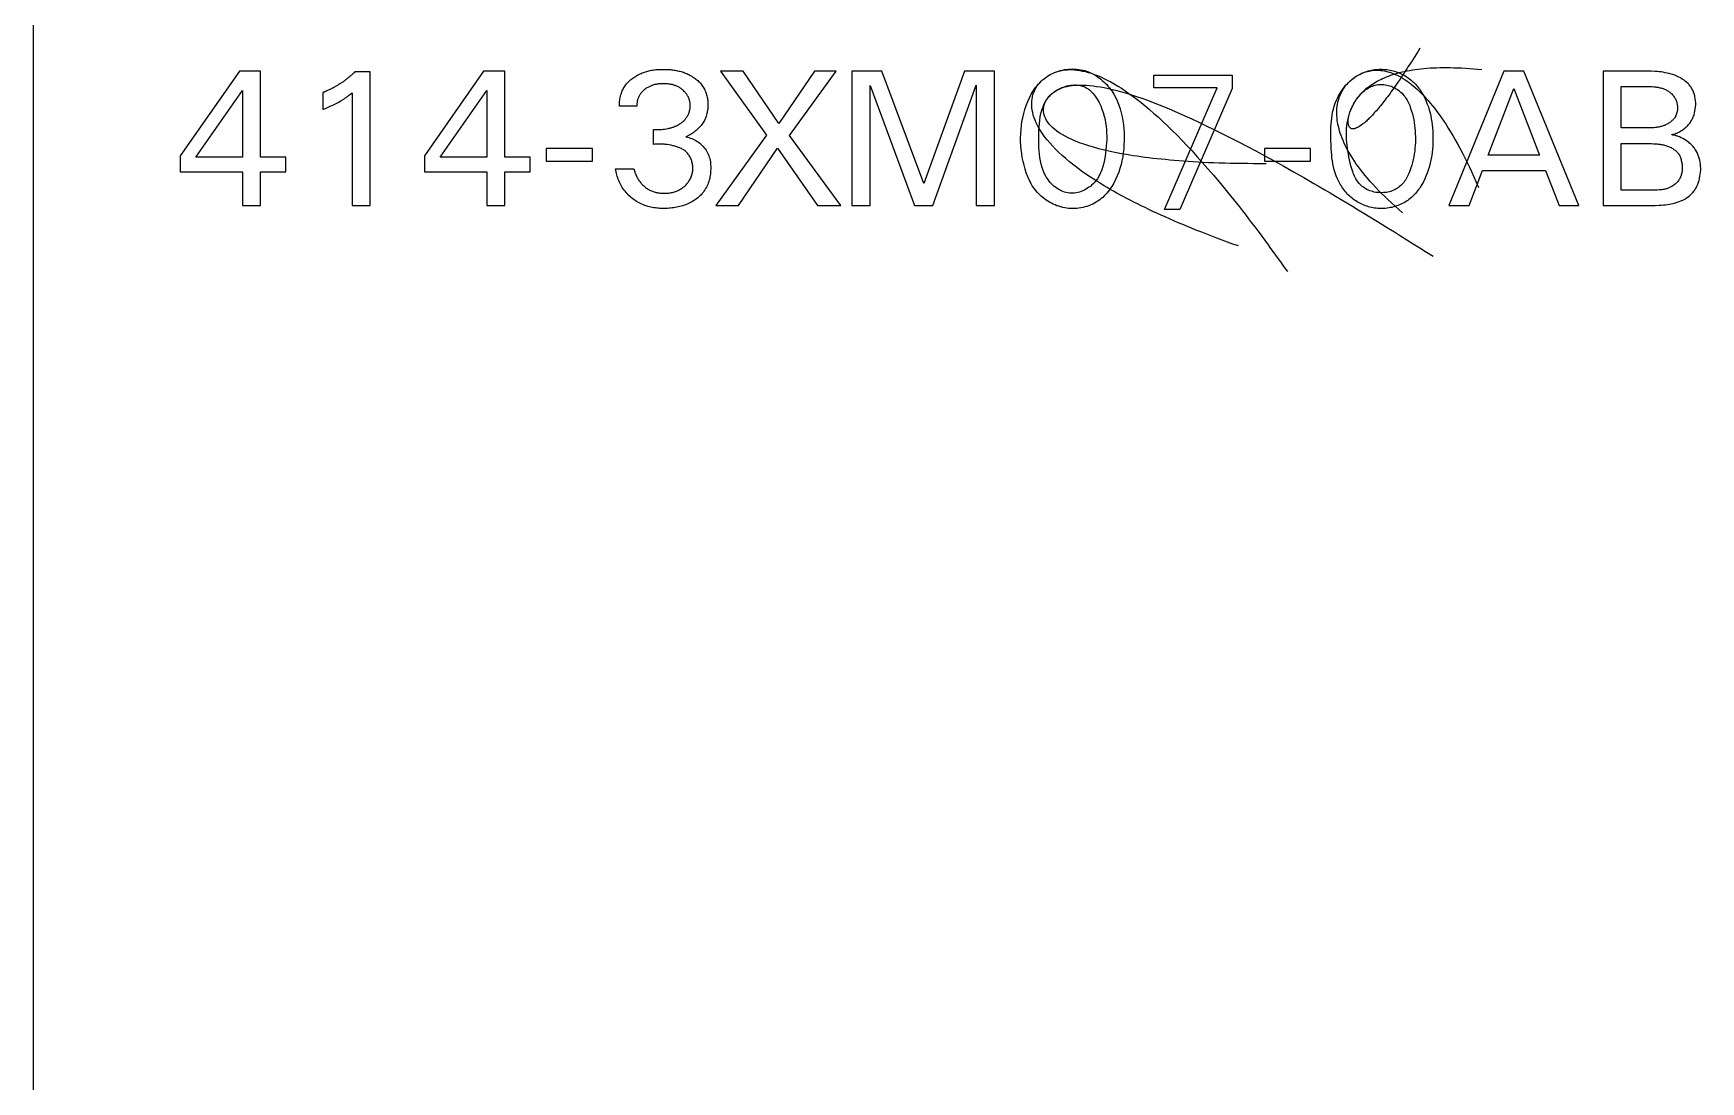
# Model space of a CAD drawing. Extents: x 430 to 1632, y -19 to 271.
# Drawn here: x 542.46 to 554.42, y 235.01 to 242.54 of the extents above; entities that cross this region are included whole.
import ezdxf

# ---------------------------------------------------------------- set-up
doc = ezdxf.new("R2010")
doc.units = 0
doc.header["$LTSCALE"] = 5
doc.header["$MEASUREMENT"] = 0
doc.layers.get('0').update_dxf_attribs({"linetype": 'CONTINUOUS'})

msp = doc.modelspace()

# ---------------------------------------------------------------- linework, layer by layer
at = {"linetype": 'Continuous'}
for p, q in [((542.455, 177.546), (542.455, 249.49)), ((543.934, 242.267), (543.509, 241.661)), ((544.086, 242.267), (543.934, 242.267)), ((544.086, 241.65), (544.086, 242.267)), ((544.872, 242.262), (544.763, 242.262)), ((544.872, 241.304), (544.872, 242.262)), ((545.687, 242.267), (545.262, 241.661)), ((545.839, 242.267), (545.687, 242.267)), ((545.839, 241.65), (545.839, 242.267)), ((547.387, 242.267), (547.719, 241.808)), ((547.551, 242.267), (547.387, 242.267)), ((547.807, 241.893), (547.551, 242.267)), ((548.062, 242.267), (547.807, 241.893)), ((547.883, 241.806), (548.219, 242.267)), ((548.219, 242.267), (548.062, 242.267)), ((548.331, 242.267), (548.331, 241.304)), ((548.545, 242.267), (548.331, 242.267)), ((548.847, 241.461), (548.545, 242.267)), ((549.14, 242.267), (548.847, 241.461)), ((549.354, 242.267), (549.14, 242.267)), ((549.354, 241.304), (549.354, 242.267)), ((553.01, 242.267), (552.615, 241.304)), ((553.155, 242.267), (553.01, 242.267)), ((553.55, 241.304), (553.155, 242.267)), ((553.723, 242.267), (553.723, 241.304)), ((553.809, 242.267), (553.723, 242.267)), ((553.867, 242.267), (553.809, 242.267)), ((553.953, 242.267), (553.867, 242.267)), ((543.622, 241.65), (543.957, 242.13)), ((543.957, 242.13), (543.957, 241.65)), ((545.375, 241.65), (545.71, 242.13)), ((545.71, 242.13), (545.71, 241.65)), ((548.463, 241.304), (548.463, 242.166)), ((548.463, 242.166), (548.781, 241.304)), ((548.913, 241.304), (549.222, 242.167)), ((549.222, 242.167), (549.222, 241.304)), ((550.498, 242.148), (550.498, 242.238)), ((550.498, 242.238), (551.061, 242.238)), ((550.954, 242.148), (550.498, 242.148)), ((550.575, 241.276), (550.954, 242.148)), ((551.061, 242.143), (550.684, 241.276)), ((551.061, 242.238), (551.061, 242.143)), ((552.899, 241.664), (553.083, 242.143)), ((553.083, 242.143), (553.268, 241.664)), ((553.854, 241.86), (553.854, 242.158)), ((553.854, 242.158), (553.928, 242.158)), ((553.928, 242.158), (553.977, 242.158)), ((544.532, 242.114), (544.532, 241.993)), ((544.743, 242.113), (544.743, 241.304)), ((546.787, 242.017), (546.662, 242.017)), ((546.908, 241.742), (546.908, 241.85)), ((547.719, 241.808), (547.355, 241.304)), ((548.252, 241.304), (547.883, 241.806)), ((553.928, 241.86), (553.854, 241.86)), ((554.001, 241.86), (553.928, 241.86)), ((543.509, 241.661), (543.509, 241.545)), ((543.957, 241.65), (543.622, 241.65)), ((544.268, 241.65), (544.086, 241.65)), ((544.268, 241.545), (544.268, 241.65)), ((545.262, 241.661), (545.262, 241.545)), ((545.71, 241.65), (545.375, 241.65)), ((546.021, 241.65), (545.839, 241.65)), ((546.021, 241.545), (546.021, 241.65)), ((546.137, 241.712), (546.137, 241.621)), ((546.469, 241.712), (546.137, 241.712)), ((546.469, 241.621), (546.469, 241.712)), ((547.516, 241.304), (547.796, 241.714)), ((547.796, 241.714), (548.084, 241.304)), ((551.292, 241.712), (551.292, 241.621)), ((551.624, 241.712), (551.292, 241.712)), ((551.624, 241.621), (551.624, 241.712)), ((553.268, 241.664), (552.899, 241.664)), ((553.854, 241.413), (553.854, 241.748)), ((553.854, 241.748), (553.936, 241.748)), ((543.509, 241.545), (543.957, 241.545)), ((543.957, 241.545), (543.957, 241.304)), ((544.086, 241.304), (544.086, 241.545)), ((544.086, 241.545), (544.268, 241.545)), ((545.262, 241.545), (545.71, 241.545)), ((545.71, 241.545), (545.71, 241.304)), ((545.839, 241.304), (545.839, 241.545)), ((545.839, 241.545), (546.021, 241.545)), ((546.137, 241.621), (546.469, 241.621)), ((546.635, 241.567), (546.766, 241.567)), ((551.292, 241.621), (551.624, 241.621)), ((552.761, 241.304), (552.857, 241.555)), ((552.857, 241.555), (553.31, 241.555)), ((553.31, 241.555), (553.407, 241.304)), ((553.881, 241.413), (553.854, 241.413)), ((554.085, 241.413), (554.044, 241.413)), ((543.957, 241.304), (544.086, 241.304)), ((544.743, 241.304), (544.872, 241.304)), ((545.71, 241.304), (545.839, 241.304)), ((547.355, 241.304), (547.516, 241.304)), ((548.084, 241.304), (548.252, 241.304)), ((548.331, 241.304), (548.463, 241.304)), ((548.781, 241.304), (548.913, 241.304)), ((549.222, 241.304), (549.354, 241.304)), ((552.615, 241.304), (552.761, 241.304)), ((553.407, 241.304), (553.55, 241.304)), ((553.723, 241.304), (553.838, 241.304)), ((550.684, 241.276), (550.575, 241.276))]:
    msp.add_line(p, q, dxfattribs=at)
at = {"color": 7, "linetype": 'Continuous'}
msp.add_line((542.455, 86.058), (542.455, 248.64), dxfattribs=at)
at = {"linetype": 'Continuous'}
for points in [[(552.407, 242.432), (552.395, 242.412), (552.383, 242.393), (552.371, 242.373), (552.359, 242.355), (552.348, 242.336), (552.336, 242.318), (552.325, 242.301), (552.314, 242.284), (552.303, 242.267), (552.292, 242.251), (552.282, 242.235), (552.271, 242.219), (552.261, 242.204), (552.251, 242.189), (552.241, 242.175), (552.231, 242.161), (552.222, 242.147), (552.212, 242.134), (552.203, 242.121), (552.194, 242.108), (552.185, 242.096), (552.176, 242.084), (552.167, 242.073), (552.159, 242.062), (552.15, 242.051), (552.142, 242.04), (552.134, 242.03), (552.126, 242.02), (552.118, 242.011), (552.11, 242.002), (552.103, 241.993), (552.096, 241.984), (552.088, 241.976), (552.081, 241.968), (552.074, 241.96), (552.068, 241.953), (552.061, 241.946), (552.055, 241.939), (552.048, 241.933), (552.042, 241.927), (552.036, 241.921), (552.03, 241.915), (552.024, 241.91), (552.019, 241.905), (552.013, 241.9), (552.008, 241.895), (552.002, 241.891), (551.997, 241.887), (551.987, 241.88), (551.978, 241.873), (551.969, 241.868), (551.961, 241.863), (551.953, 241.86), (551.946, 241.857), (551.939, 241.855), (551.933, 241.854), (551.927, 241.854), (551.922, 241.854), (551.917, 241.855), (551.913, 241.857), (551.909, 241.86), (551.905, 241.863), (551.902, 241.867), (551.9, 241.871), (551.898, 241.876), (551.896, 241.881), (551.895, 241.887), (551.894, 241.893), (551.893, 241.9), (551.893, 241.907), (551.893, 241.914), (551.894, 241.922), (551.895, 241.93), (551.897, 241.938), (551.899, 241.947), (551.901, 241.955), (551.903, 241.964), (551.906, 241.973), (551.91, 241.983)], [(544.763, 242.262), (544.758, 242.257), (544.754, 242.253), (544.749, 242.249), (544.744, 242.244), (544.74, 242.24), (544.735, 242.236), (544.73, 242.232), (544.725, 242.228), (544.721, 242.224), (544.716, 242.22), (544.711, 242.216), (544.706, 242.212), (544.701, 242.208), (544.696, 242.205), (544.691, 242.201), (544.686, 242.197), (544.681, 242.194), (544.676, 242.19), (544.67, 242.186), (544.665, 242.183), (544.66, 242.179), (544.655, 242.176), (544.649, 242.173), (544.644, 242.169), (544.639, 242.166), (544.633, 242.163), (544.628, 242.16), (544.622, 242.157), (544.617, 242.153), (544.612, 242.15), (544.606, 242.147), (544.6, 242.145), (544.595, 242.142), (544.589, 242.139), (544.584, 242.136), (544.578, 242.133), (544.572, 242.131), (544.567, 242.128), (544.561, 242.126), (544.555, 242.123), (544.549, 242.121), (544.544, 242.118), (544.538, 242.116), (544.532, 242.114)], [(546.662, 242.017), (546.662, 242.025), (546.662, 242.034), (546.663, 242.042), (546.663, 242.051), (546.665, 242.059), (546.666, 242.068), (546.667, 242.076), (546.669, 242.085), (546.671, 242.093), (546.674, 242.102), (546.677, 242.11), (546.68, 242.118), (546.683, 242.126), (546.687, 242.134), (546.69, 242.141), (546.695, 242.149), (546.699, 242.156), (546.704, 242.163), (546.709, 242.17), (546.714, 242.177), (546.72, 242.184), (546.726, 242.19), (546.732, 242.196), (546.738, 242.202), (546.744, 242.208), (546.751, 242.213), (546.758, 242.218), (546.765, 242.223), (546.772, 242.228), (546.779, 242.233), (546.787, 242.237), (546.794, 242.241), (546.802, 242.245), (546.81, 242.249), (546.818, 242.252), (546.826, 242.256), (546.834, 242.259), (546.842, 242.261), (546.85, 242.264), (546.858, 242.266), (546.867, 242.269), (546.875, 242.271), (546.883, 242.272), (546.892, 242.274), (546.9, 242.275), (546.909, 242.277), (546.917, 242.278), (546.926, 242.279), (546.943, 242.28), (546.96, 242.281), (546.977, 242.281), (546.994, 242.281), (547.012, 242.28), (547.029, 242.279), (547.037, 242.278), (547.046, 242.277), (547.054, 242.276), (547.063, 242.275), (547.071, 242.273), (547.08, 242.271), (547.088, 242.269), (547.096, 242.267), (547.105, 242.265), (547.113, 242.262), (547.121, 242.26), (547.129, 242.257), (547.137, 242.254), (547.145, 242.25), (547.153, 242.247), (547.161, 242.243), (547.168, 242.239), (547.176, 242.235), (547.183, 242.231), (547.19, 242.226), (547.198, 242.221), (547.205, 242.216), (547.211, 242.211), (547.218, 242.205), (547.224, 242.2), (547.231, 242.194), (547.237, 242.188), (547.243, 242.181), (547.248, 242.175), (547.254, 242.168), (547.259, 242.161), (547.263, 242.154), (547.268, 242.146), (547.272, 242.139), (547.276, 242.131), (547.279, 242.123), (547.282, 242.115), (547.285, 242.107), (547.288, 242.099), (547.29, 242.091), (547.292, 242.082), (547.294, 242.074), (547.295, 242.065), (547.296, 242.057), (547.297, 242.048), (547.297, 242.039), (547.297, 242.031), (547.297, 242.022), (547.297, 242.014), (547.297, 242.005), (547.296, 241.996), (547.295, 241.988), (547.293, 241.979), (547.292, 241.971), (547.29, 241.963), (547.288, 241.954), (547.285, 241.946), (547.282, 241.938), (547.279, 241.93), (547.275, 241.922), (547.272, 241.914), (547.267, 241.907), (547.263, 241.899), (547.258, 241.892), (547.253, 241.885), (547.248, 241.878), (547.243, 241.872), (547.237, 241.865), (547.231, 241.859), (547.225, 241.853), (547.219, 241.847), (547.212, 241.841), (547.205, 241.836), (547.199, 241.831), (547.192, 241.826), (547.184, 241.821), (547.177, 241.816), (547.17, 241.812), (547.162, 241.808), (547.155, 241.804), (547.147, 241.8), (547.139, 241.797)], [(551.105, 241.013), (551.066, 241.027), (551.027, 241.041), (550.989, 241.055), (550.951, 241.069), (550.915, 241.083), (550.878, 241.097), (550.843, 241.111), (550.808, 241.125), (550.773, 241.139), (550.74, 241.152), (550.706, 241.166), (550.674, 241.18), (550.642, 241.194), (550.611, 241.207), (550.58, 241.221), (550.55, 241.234), (550.52, 241.248), (550.491, 241.261), (550.463, 241.275), (550.435, 241.288), (550.408, 241.301), (550.381, 241.315), (550.355, 241.328), (550.329, 241.341), (550.304, 241.354), (550.279, 241.367), (550.255, 241.38), (550.232, 241.393), (550.209, 241.406), (550.186, 241.419), (550.164, 241.432), (550.143, 241.445), (550.122, 241.457), (550.102, 241.47), (550.082, 241.482), (550.062, 241.495), (550.043, 241.507), (550.025, 241.52), (550.007, 241.532), (549.989, 241.544), (549.956, 241.569), (549.924, 241.593), (549.894, 241.616), (549.866, 241.64), (549.84, 241.663), (549.815, 241.686), (549.792, 241.708), (549.771, 241.731), (549.751, 241.753), (549.733, 241.774), (549.716, 241.795), (549.701, 241.816), (549.687, 241.837), (549.675, 241.857), (549.664, 241.877), (549.654, 241.896), (549.646, 241.915), (549.639, 241.934), (549.633, 241.952), (549.629, 241.97), (549.625, 241.988), (549.623, 242.005), (549.622, 242.021), (549.622, 242.037), (549.622, 242.053), (549.624, 242.068), (549.627, 242.083), (549.631, 242.098), (549.635, 242.112), (549.641, 242.125), (549.647, 242.138), (549.654, 242.15), (549.662, 242.162), (549.67, 242.174), (549.68, 242.185), (549.689, 242.195), (549.7, 242.205), (549.71, 242.214), (549.722, 242.223), (549.734, 242.231), (549.746, 242.239), (549.759, 242.246), (549.772, 242.252), (549.785, 242.258), (549.799, 242.263), (549.813, 242.268), (549.827, 242.272), (549.841, 242.276), (549.856, 242.279), (549.871, 242.281), (549.885, 242.282), (549.9, 242.283), (549.915, 242.284), (549.93, 242.283), (549.944, 242.282), (549.959, 242.281), (549.973, 242.278), (549.988, 242.275), (550.002, 242.272), (550.016, 242.267), (550.029, 242.262), (550.043, 242.256), (550.056, 242.25), (550.069, 242.243), (550.081, 242.236), (550.093, 242.228), (550.105, 242.22), (550.117, 242.211), (550.128, 242.201), (550.139, 242.192), (550.15, 242.181), (550.16, 242.171), (550.169, 242.16), (550.179, 242.149), (550.188, 242.137), (550.196, 242.126), (550.204, 242.114), (550.212, 242.102), (550.226, 242.076), (550.238, 242.051), (550.248, 242.024), (550.257, 241.997), (550.265, 241.969), (550.271, 241.941), (550.276, 241.912), (550.28, 241.883), (550.283, 241.855), (550.285, 241.825), (550.285, 241.796), (550.285, 241.768), (550.284, 241.739), (550.282, 241.71), (550.279, 241.682), (550.275, 241.653), (550.269, 241.625), (550.263, 241.598), (550.255, 241.57), (550.246, 241.543), (550.236, 241.516), (550.224, 241.489), (550.211, 241.464), (550.196, 241.439), (550.188, 241.427), (550.18, 241.415), (550.171, 241.404), (550.162, 241.393), (550.152, 241.382), (550.142, 241.372), (550.132, 241.362), (550.121, 241.353), (550.11, 241.344), (550.098, 241.336), (550.085, 241.328), (550.073, 241.321), (550.06, 241.314), (550.046, 241.308), (550.032, 241.302), (550.018, 241.297), (550.004, 241.293), (549.99, 241.289), (549.975, 241.286), (549.961, 241.284), (549.946, 241.282), (549.931, 241.281), (549.917, 241.281), (549.902, 241.282), (549.887, 241.283), (549.873, 241.284), (549.859, 241.287), (549.844, 241.29), (549.83, 241.293), (549.816, 241.298), (549.803, 241.302), (549.789, 241.308), (549.776, 241.314), (549.763, 241.32), (549.75, 241.327), (549.738, 241.334), (549.726, 241.342), (549.714, 241.351), (549.702, 241.36), (549.691, 241.369), (549.681, 241.379), (549.67, 241.389), (549.661, 241.4), (549.651, 241.411), (549.642, 241.422), (549.634, 241.433), (549.626, 241.445), (549.619, 241.458), (549.612, 241.47), (549.605, 241.483), (549.593, 241.51), (549.583, 241.537), (549.574, 241.564), (549.567, 241.592), (549.56, 241.62), (549.554, 241.648), (549.55, 241.677)], [(549.759, 242.246), (549.772, 242.252), (549.786, 242.258), (549.8, 242.263), (549.814, 242.268), (549.829, 242.271), (549.845, 242.274), (549.861, 242.277), (549.878, 242.278), (549.895, 242.279), (549.912, 242.279), (549.93, 242.278), (549.949, 242.276), (549.968, 242.273), (549.987, 242.269), (550.008, 242.265), (550.028, 242.259), (550.05, 242.253), (550.071, 242.245), (550.094, 242.236), (550.117, 242.227), (550.14, 242.216), (550.164, 242.204), (550.189, 242.191), (550.214, 242.177), (550.24, 242.161), (550.266, 242.145), (550.293, 242.127), (550.32, 242.108), (550.349, 242.087), (550.377, 242.066), (550.407, 242.043), (550.437, 242.018), (550.468, 241.992), (550.499, 241.965), (550.531, 241.937), (550.563, 241.907), (550.597, 241.875), (550.631, 241.842), (550.665, 241.808), (550.701, 241.771), (550.736, 241.734), (550.773, 241.695), (550.81, 241.654), (550.848, 241.611), (550.887, 241.567), (550.927, 241.521), (550.967, 241.474), (551.008, 241.424), (551.028, 241.399), (551.049, 241.373), (551.07, 241.347), (551.091, 241.32), (551.113, 241.293), (551.134, 241.266), (551.156, 241.238), (551.178, 241.209), (551.2, 241.18), (551.223, 241.151), (551.245, 241.121), (551.268, 241.09), (551.291, 241.06), (551.314, 241.028), (551.337, 240.996), (551.361, 240.964), (551.384, 240.931), (551.408, 240.898), (551.432, 240.864), (551.457, 240.83)], [(551.882, 241.394), (551.875, 241.402), (551.868, 241.411), (551.861, 241.42), (551.855, 241.429), (551.849, 241.438), (551.843, 241.447), (551.837, 241.457), (551.827, 241.476), (551.817, 241.496), (551.808, 241.517), (551.801, 241.538), (551.794, 241.559), (551.789, 241.581), (551.784, 241.602), (551.78, 241.624), (551.777, 241.646), (551.775, 241.668), (551.773, 241.689), (551.772, 241.711), (551.771, 241.733), (551.77, 241.777), (551.769, 241.821), (551.769, 241.843), (551.77, 241.865), (551.771, 241.887), (551.773, 241.909), (551.775, 241.931), (551.778, 241.953), (551.782, 241.974), (551.787, 241.996), (551.794, 242.017), (551.801, 242.038), (551.809, 242.059), (551.819, 242.079), (551.824, 242.09), (551.829, 242.099), (551.835, 242.109), (551.841, 242.119), (551.847, 242.128), (551.854, 242.138), (551.861, 242.147), (551.867, 242.156), (551.875, 242.164), (551.882, 242.173), (551.89, 242.181), (551.898, 242.189), (551.906, 242.197), (551.914, 242.204), (551.923, 242.211), (551.932, 242.218), (551.941, 242.225), (551.95, 242.231), (551.96, 242.237), (551.969, 242.242), (551.979, 242.247), (551.989, 242.252), (552, 242.256), (552.01, 242.26), (552.021, 242.263), (552.032, 242.266), (552.043, 242.269), (552.054, 242.271), (552.066, 242.273), (552.078, 242.274), (552.09, 242.275), (552.102, 242.275), (552.114, 242.274), (552.126, 242.273), (552.139, 242.272), (552.151, 242.27), (552.164, 242.267), (552.177, 242.264), (552.191, 242.26), (552.204, 242.256), (552.217, 242.251), (552.231, 242.245), (552.245, 242.239), (552.259, 242.232), (552.273, 242.224), (552.287, 242.216), (552.301, 242.207), (552.316, 242.197), (552.331, 242.187), (552.345, 242.175), (552.36, 242.163), (552.375, 242.151), (552.39, 242.137), (552.405, 242.123), (552.421, 242.108), (552.436, 242.092), (552.452, 242.075), (552.467, 242.058), (552.483, 242.039), (552.499, 242.02), (552.515, 242), (552.531, 241.978), (552.547, 241.956), (552.563, 241.934), (552.579, 241.91), (552.596, 241.885), (552.612, 241.859), (552.628, 241.833), (552.645, 241.805), (552.662, 241.776), (552.678, 241.746), (552.695, 241.716), (552.712, 241.684), (552.729, 241.651), (552.745, 241.617), (552.762, 241.583), (552.779, 241.547), (552.796, 241.509), (552.813, 241.471), (552.83, 241.432)], [(552.284, 241.252), (552.256, 241.275), (552.23, 241.299), (552.204, 241.322), (552.18, 241.345), (552.156, 241.367), (552.133, 241.39), (552.111, 241.412), (552.09, 241.434), (552.07, 241.456), (552.051, 241.477), (552.032, 241.499), (552.015, 241.52), (551.998, 241.54), (551.982, 241.561), (551.967, 241.581), (551.952, 241.601), (551.939, 241.621), (551.926, 241.641), (551.914, 241.66), (551.903, 241.679), (551.892, 241.698), (551.882, 241.716), (551.873, 241.734), (551.865, 241.752), (551.857, 241.77), (551.85, 241.788), (551.843, 241.805), (551.837, 241.822), (551.832, 241.838), (551.828, 241.855), (551.824, 241.871), (551.82, 241.887), (551.817, 241.902), (551.815, 241.917), (551.814, 241.932), (551.813, 241.947), (551.812, 241.962), (551.812, 241.976), (551.812, 241.989), (551.813, 242.003), (551.815, 242.016), (551.817, 242.029), (551.819, 242.042), (551.822, 242.054), (551.826, 242.066), (551.829, 242.078), (551.833, 242.089), (551.838, 242.1), (551.843, 242.111), (551.848, 242.122), (551.854, 242.132), (551.86, 242.142), (551.867, 242.151), (551.873, 242.16), (551.88, 242.169), (551.888, 242.178), (551.895, 242.186), (551.903, 242.194), (551.912, 242.202), (551.92, 242.209), (551.929, 242.216), (551.938, 242.222), (551.947, 242.229), (551.956, 242.235), (551.966, 242.24), (551.976, 242.245), (551.986, 242.25), (551.996, 242.255), (552.006, 242.259), (552.017, 242.263), (552.027, 242.266), (552.038, 242.27), (552.049, 242.272), (552.06, 242.275), (552.071, 242.277), (552.082, 242.279), (552.093, 242.28), (552.104, 242.281), (552.115, 242.282), (552.127, 242.282), (552.138, 242.282), (552.149, 242.281), (552.16, 242.28), (552.172, 242.279), (552.183, 242.278), (552.194, 242.276), (552.205, 242.273), (552.216, 242.27), (552.227, 242.267), (552.237, 242.264), (552.248, 242.26), (552.259, 242.256), (552.269, 242.251), (552.279, 242.247), (552.289, 242.241), (552.299, 242.236), (552.309, 242.23), (552.318, 242.224), (552.327, 242.218), (552.336, 242.211), (552.345, 242.204), (552.354, 242.197), (552.362, 242.189), (552.37, 242.182), (552.377, 242.174), (552.385, 242.166), (552.392, 242.157), (552.398, 242.149), (552.405, 242.14), (552.411, 242.131), (552.417, 242.122), (552.423, 242.112), (552.434, 242.093), (552.444, 242.073), (552.453, 242.053), (552.461, 242.032), (552.469, 242.011), (552.475, 241.99), (552.481, 241.969), (552.486, 241.947), (552.49, 241.926), (552.494, 241.904), (552.497, 241.882), (552.499, 241.86), (552.501, 241.838), (552.502, 241.817), (552.502, 241.795), (552.502, 241.773), (552.502, 241.751), (552.5, 241.729), (552.499, 241.707), (552.496, 241.685), (552.493, 241.663), (552.49, 241.642), (552.485, 241.62), (552.48, 241.599), (552.474, 241.577), (552.468, 241.556), (552.46, 241.535), (552.452, 241.514), (552.443, 241.494), (552.433, 241.474), (552.423, 241.455), (552.411, 241.436), (552.405, 241.426), (552.399, 241.418), (552.392, 241.409), (552.385, 241.4), (552.378, 241.392), (552.371, 241.384), (552.363, 241.376), (552.355, 241.368), (552.347, 241.361), (552.338, 241.354), (552.33, 241.347), (552.321, 241.34), (552.311, 241.334), (552.302, 241.328), (552.292, 241.323), (552.282, 241.317), (552.272, 241.313), (552.261, 241.308), (552.251, 241.304), (552.24, 241.3), (552.229, 241.296), (552.218, 241.293), (552.207, 241.29), (552.196, 241.288), (552.185, 241.286), (552.173, 241.284), (552.162, 241.283), (552.151, 241.282), (552.139, 241.282), (552.128, 241.282), (552.117, 241.282), (552.106, 241.283), (552.094, 241.284), (552.083, 241.285), (552.072, 241.287), (552.061, 241.29), (552.05, 241.292), (552.039, 241.295), (552.029, 241.298), (552.018, 241.302), (552.008, 241.306), (551.997, 241.31), (551.987, 241.315), (551.977, 241.32), (551.967, 241.325), (551.958, 241.331), (551.948, 241.336), (551.939, 241.343), (551.93, 241.349), (551.922, 241.356), (551.913, 241.363), (551.905, 241.37), (551.897, 241.378), (551.889, 241.386), (551.882, 241.394)], [(551.973, 241.462), (551.966, 241.47), (551.96, 241.478), (551.954, 241.487), (551.949, 241.496), (551.944, 241.505), (551.939, 241.515), (551.935, 241.525), (551.93, 241.535), (551.927, 241.545), (551.919, 241.566), (551.913, 241.588), (551.908, 241.609), (551.903, 241.631), (551.899, 241.653), (551.895, 241.674), (551.892, 241.695), (551.889, 241.715), (551.886, 241.735), (551.884, 241.755), (551.882, 241.775), (551.881, 241.795), (551.881, 241.815), (551.881, 241.835), (551.882, 241.855), (551.884, 241.875), (551.887, 241.895), (551.89, 241.915), (551.895, 241.935), (551.9, 241.955), (551.906, 241.974), (551.914, 241.994), (551.918, 242.003), (551.922, 242.013), (551.927, 242.022), (551.932, 242.032), (551.937, 242.041), (551.943, 242.05), (551.949, 242.06), (551.955, 242.069), (551.962, 242.078), (551.969, 242.086), (551.976, 242.095), (551.983, 242.104), (551.991, 242.112), (552, 242.121), (552.008, 242.129), (552.017, 242.137), (552.026, 242.145), (552.036, 242.153), (552.046, 242.16), (552.057, 242.168), (552.068, 242.175), (552.079, 242.182), (552.09, 242.189), (552.102, 242.196), (552.115, 242.203), (552.128, 242.209), (552.141, 242.215), (552.155, 242.221), (552.169, 242.227), (552.184, 242.233), (552.199, 242.238), (552.214, 242.244), (552.23, 242.249), (552.246, 242.253), (552.263, 242.258), (552.281, 242.262), (552.298, 242.266), (552.317, 242.27), (552.335, 242.273), (552.355, 242.277), (552.375, 242.28), (552.395, 242.282), (552.416, 242.285), (552.437, 242.287), (552.459, 242.289), (552.481, 242.291), (552.504, 242.292), (552.527, 242.293), (552.551, 242.294), (552.576, 242.294), (552.601, 242.294), (552.627, 242.294), (552.653, 242.293), (552.68, 242.292), (552.707, 242.291), (552.735, 242.29), (552.764, 242.288), (552.793, 242.285), (552.822, 242.283), (552.853, 242.28)], [(554.241, 241.819), (554.245, 241.82), (554.249, 241.822), (554.253, 241.823), (554.257, 241.824), (554.263, 241.828), (554.269, 241.831), (554.275, 241.834), (554.286, 241.842), (554.297, 241.85), (554.309, 241.859), (554.32, 241.868), (554.326, 241.873), (554.331, 241.878), (554.336, 241.884), (554.341, 241.889), (554.345, 241.895), (554.35, 241.901), (554.354, 241.907), (554.358, 241.913), (554.361, 241.92), (554.365, 241.926), (554.368, 241.933), (554.37, 241.939), (554.373, 241.946), (554.376, 241.953), (554.38, 241.967), (554.383, 241.982), (554.385, 241.996), (554.387, 242.011), (554.388, 242.026), (554.388, 242.041), (554.387, 242.056), (554.385, 242.071), (554.382, 242.085), (554.381, 242.092), (554.379, 242.099), (554.377, 242.106), (554.374, 242.113), (554.372, 242.12), (554.369, 242.127), (554.366, 242.133), (554.363, 242.139), (554.359, 242.146), (554.355, 242.152), (554.351, 242.158), (554.347, 242.163), (554.342, 242.169), (554.338, 242.174), (554.333, 242.179), (554.327, 242.184), (554.322, 242.189), (554.316, 242.194), (554.305, 242.203), (554.292, 242.211), (554.28, 242.219), (554.266, 242.226), (554.253, 242.232), (554.239, 242.238), (554.225, 242.243), (554.212, 242.247), (554.198, 242.251), (554.183, 242.254), (554.169, 242.257), (554.155, 242.26), (554.141, 242.262), (554.126, 242.263), (554.112, 242.265), (554.098, 242.265), (554.069, 242.267), (554.04, 242.267), (554.011, 242.267), (553.982, 242.267), (553.953, 242.267)], [(546.908, 241.85), (546.919, 241.849), (546.931, 241.849), (546.943, 241.849), (546.954, 241.849), (546.966, 241.85), (546.977, 241.851), (546.989, 241.852), (547, 241.854), (547.011, 241.856), (547.017, 241.858), (547.023, 241.859), (547.028, 241.86), (547.034, 241.862), (547.039, 241.864), (547.045, 241.865), (547.05, 241.867), (547.056, 241.869), (547.061, 241.872), (547.067, 241.874), (547.072, 241.876), (547.077, 241.879), (547.083, 241.882), (547.088, 241.885), (547.093, 241.888), (547.098, 241.891), (547.102, 241.894), (547.107, 241.897), (547.112, 241.901), (547.116, 241.905), (547.121, 241.908), (547.125, 241.912), (547.129, 241.917), (547.133, 241.921), (547.137, 241.925), (547.14, 241.93), (547.144, 241.935), (547.147, 241.939), (547.15, 241.944), (547.153, 241.95), (547.155, 241.955), (547.158, 241.96), (547.16, 241.965), (547.162, 241.971), (547.164, 241.976), (547.165, 241.982), (547.167, 241.988), (547.168, 241.994), (547.169, 241.999), (547.169, 242.005), (547.17, 242.011), (547.17, 242.017), (547.17, 242.023), (547.17, 242.029), (547.169, 242.035), (547.169, 242.041), (547.168, 242.046), (547.167, 242.052), (547.165, 242.058), (547.164, 242.064), (547.162, 242.069), (547.16, 242.075), (547.157, 242.08), (547.155, 242.085), (547.152, 242.091), (547.149, 242.096), (547.146, 242.101), (547.143, 242.105), (547.139, 242.11), (547.135, 242.115), (547.132, 242.119), (547.127, 242.123), (547.123, 242.128), (547.119, 242.132), (547.114, 242.135), (547.11, 242.139), (547.105, 242.143), (547.1, 242.146), (547.095, 242.149), (547.09, 242.152), (547.085, 242.155), (547.08, 242.157), (547.075, 242.16), (547.069, 242.162), (547.064, 242.164), (547.058, 242.166), (547.053, 242.168), (547.047, 242.169), (547.042, 242.171), (547.036, 242.172), (547.03, 242.173), (547.025, 242.174), (547.019, 242.175), (547.013, 242.176), (547.007, 242.176), (547.001, 242.177), (546.995, 242.177), (546.99, 242.178), (546.984, 242.178), (546.978, 242.178), (546.972, 242.178), (546.966, 242.178), (546.96, 242.177), (546.954, 242.177), (546.949, 242.177), (546.943, 242.176), (546.937, 242.175), (546.931, 242.174), (546.926, 242.173), (546.92, 242.172), (546.914, 242.171), (546.909, 242.169), (546.903, 242.167), (546.898, 242.166), (546.892, 242.164), (546.887, 242.161), (546.881, 242.159), (546.876, 242.156), (546.871, 242.154), (546.865, 242.151), (546.86, 242.148), (546.855, 242.145), (546.85, 242.141), (546.846, 242.138), (546.841, 242.134), (546.836, 242.13), (546.832, 242.126), (546.828, 242.122), (546.824, 242.118), (546.82, 242.114), (546.816, 242.109), (546.813, 242.105), (546.81, 242.1), (546.807, 242.095), (546.804, 242.09), (546.801, 242.085), (546.799, 242.08), (546.797, 242.075), (546.795, 242.07), (546.793, 242.064), (546.792, 242.059), (546.79, 242.053), (546.789, 242.047), (546.789, 242.041), (546.788, 242.035), (546.787, 242.029), (546.787, 242.023), (546.787, 242.017)], [(549.55, 241.677), (549.546, 241.705), (549.544, 241.733), (549.542, 241.762), (549.542, 241.79), (549.543, 241.819), (549.545, 241.848), (549.548, 241.877), (549.552, 241.906), (549.558, 241.934), (549.565, 241.963), (549.573, 241.992), (549.582, 242.021), (549.593, 242.049), (549.605, 242.076), (549.619, 242.102), (549.626, 242.115), (549.634, 242.128), (549.642, 242.14), (549.651, 242.152), (549.66, 242.163), (549.669, 242.174), (549.679, 242.185), (549.689, 242.195), (549.699, 242.205), (549.71, 242.214), (549.722, 242.223)], [(551.304, 241.603), (551.259, 241.603), (551.215, 241.603), (551.172, 241.604), (551.13, 241.604), (551.088, 241.605), (551.047, 241.606), (551.007, 241.607), (550.967, 241.608), (550.929, 241.61), (550.891, 241.611), (550.853, 241.613), (550.817, 241.615), (550.781, 241.617), (550.746, 241.619), (550.712, 241.622), (550.678, 241.624), (550.645, 241.627), (550.613, 241.63), (550.581, 241.633), (550.55, 241.636), (550.52, 241.639), (550.491, 241.642), (550.462, 241.646), (550.434, 241.649), (550.406, 241.653), (550.379, 241.657), (550.353, 241.661), (550.327, 241.665), (550.302, 241.669), (550.278, 241.673), (550.231, 241.682), (550.186, 241.692), (550.144, 241.701), (550.104, 241.711), (550.066, 241.722), (550.031, 241.732), (549.997, 241.743), (549.966, 241.754), (549.937, 241.766), (549.91, 241.777), (549.884, 241.789), (549.861, 241.801), (549.84, 241.813), (549.82, 241.826), (549.802, 241.838), (549.786, 241.851), (549.771, 241.863), (549.758, 241.876), (549.747, 241.888), (549.737, 241.901), (549.729, 241.914), (549.722, 241.926), (549.716, 241.939), (549.712, 241.951), (549.709, 241.963), (549.707, 241.975), (549.706, 241.987), (549.707, 241.999), (549.708, 242.011), (549.711, 242.022), (549.714, 242.033), (549.719, 242.044), (549.724, 242.054), (549.73, 242.065), (549.737, 242.074), (549.745, 242.084), (549.753, 242.093), (549.762, 242.102), (549.771, 242.11), (549.781, 242.118), (549.792, 242.125), (549.803, 242.132), (549.814, 242.139), (549.826, 242.144), (549.838, 242.15), (549.85, 242.154), (549.862, 242.158), (549.875, 242.162), (549.887, 242.165), (549.9, 242.167), (549.912, 242.168), (549.925, 242.169), (549.937, 242.169), (549.949, 242.168), (549.961, 242.167), (549.973, 242.164), (549.985, 242.161), (549.996, 242.157), (550.006, 242.152), (550.017, 242.146), (550.027, 242.14), (550.036, 242.133), (550.045, 242.125), (550.054, 242.116), (550.063, 242.107), (550.078, 242.088), (550.092, 242.066), (550.105, 242.044), (550.117, 242.02), (550.126, 241.995), (550.135, 241.971), (550.142, 241.946), (550.148, 241.921), (550.152, 241.897), (550.156, 241.873), (550.158, 241.849), (550.159, 241.825), (550.16, 241.801), (550.16, 241.778), (550.158, 241.754), (550.157, 241.73), (550.152, 241.681), (550.148, 241.656), (550.144, 241.632), (550.139, 241.607), (550.133, 241.584), (550.125, 241.56), (550.116, 241.538), (550.106, 241.516), (550.093, 241.495), (550.078, 241.476), (550.07, 241.467), (550.062, 241.458), (550.052, 241.449), (550.043, 241.441), (550.033, 241.434), (550.022, 241.427), (550.011, 241.42), (550, 241.414), (549.989, 241.409), (549.977, 241.404), (549.965, 241.4), (549.953, 241.397), (549.941, 241.394), (549.929, 241.393), (549.917, 241.392), (549.905, 241.392), (549.892, 241.392), (549.88, 241.394), (549.868, 241.397), (549.857, 241.4), (549.845, 241.404), (549.834, 241.409), (549.822, 241.415), (549.812, 241.421), (549.801, 241.428), (549.791, 241.435), (549.781, 241.443), (549.772, 241.451), (549.763, 241.46), (549.754, 241.469), (549.746, 241.479), (549.739, 241.489), (549.725, 241.51), (549.714, 241.531), (549.705, 241.554), (549.697, 241.577), (549.69, 241.601), (549.685, 241.625), (549.681, 241.649), (549.678, 241.673), (549.675, 241.697), (549.674, 241.721), (549.672, 241.744), (549.672, 241.792), (549.673, 241.841), (549.677, 241.89), (549.68, 241.915), (549.683, 241.94), (549.688, 241.964), (549.695, 241.988), (549.703, 242.012), (549.712, 242.034), (549.724, 242.055), (549.73, 242.065), (549.737, 242.075), (549.745, 242.085), (549.754, 242.094), (549.763, 242.102), (549.772, 242.111), (549.783, 242.119), (549.794, 242.126), (549.805, 242.133), (549.818, 242.139), (549.831, 242.145), (549.845, 242.15), (549.86, 242.155), (549.876, 242.159), (549.893, 242.162), (549.911, 242.165), (549.929, 242.167), (549.949, 242.168), (549.969, 242.168), (549.991, 242.168), (550.013, 242.167), (550.037, 242.165), (550.062, 242.163), (550.088, 242.159), (550.115, 242.155)], [(550.115, 242.155), (550.143, 242.15), (550.172, 242.144), (550.202, 242.136), (550.234, 242.128), (550.267, 242.119), (550.302, 242.109), (550.337, 242.098), (550.374, 242.086), (550.412, 242.073), (550.452, 242.059), (550.493, 242.043), (550.536, 242.026), (550.58, 242.009), (550.625, 241.99), (550.672, 241.969), (550.72, 241.948), (550.77, 241.925), (550.822, 241.901), (550.875, 241.876), (550.93, 241.849), (550.987, 241.821), (551.045, 241.792), (551.105, 241.761), (551.166, 241.729), (551.23, 241.695), (551.295, 241.66), (551.362, 241.623), (551.431, 241.585), (551.501, 241.545), (551.574, 241.504), (551.611, 241.483), (551.648, 241.461), (551.686, 241.439), (551.725, 241.416), (551.764, 241.394), (551.803, 241.37), (551.843, 241.347), (551.883, 241.322), (551.924, 241.298), (551.966, 241.273), (552.007, 241.248), (552.05, 241.222), (552.093, 241.195), (552.136, 241.169), (552.18, 241.142), (552.225, 241.114), (552.27, 241.086), (552.315, 241.058), (552.361, 241.029), (552.408, 240.999), (552.455, 240.969), (552.503, 240.939)], [(551.913, 241.992), (551.917, 242.001), (551.921, 242.011), (551.926, 242.02), (551.931, 242.03), (551.936, 242.039), (551.942, 242.048), (551.948, 242.057), (551.954, 242.066), (551.96, 242.075), (551.967, 242.084), (551.974, 242.092), (551.981, 242.1), (551.989, 242.108), (551.996, 242.116), (552.004, 242.123), (552.013, 242.13), (552.021, 242.136), (552.03, 242.142), (552.039, 242.148), (552.048, 242.153), (552.057, 242.157), (552.067, 242.161), (552.077, 242.165), (552.087, 242.167), (552.097, 242.17), (552.107, 242.171), (552.117, 242.172), (552.128, 242.172), (552.138, 242.172), (552.149, 242.171), (552.159, 242.17), (552.17, 242.168), (552.18, 242.166), (552.191, 242.163), (552.201, 242.16), (552.211, 242.156), (552.22, 242.151), (552.23, 242.147), (552.239, 242.141), (552.248, 242.136), (552.256, 242.13), (552.265, 242.123), (552.272, 242.116), (552.28, 242.109), (552.287, 242.102), (552.294, 242.094), (552.3, 242.086), (552.306, 242.077), (552.311, 242.068), (552.317, 242.059), (552.322, 242.05), (552.326, 242.041), (552.331, 242.031), (552.335, 242.021), (552.342, 242.001), (552.349, 241.981), (552.355, 241.961), (552.36, 241.94), (552.364, 241.919), (552.368, 241.899), (552.37, 241.878), (552.373, 241.858), (552.374, 241.837), (552.375, 241.817), (552.376, 241.796), (552.376, 241.776), (552.376, 241.755), (552.375, 241.735), (552.373, 241.715), (552.371, 241.694), (552.368, 241.674), (552.365, 241.654), (552.361, 241.634), (552.356, 241.613), (552.35, 241.593), (552.344, 241.573), (552.337, 241.553), (552.329, 241.533), (552.324, 241.523), (552.32, 241.514), (552.315, 241.504), (552.309, 241.495), (552.304, 241.486), (552.298, 241.478), (552.292, 241.469), (552.285, 241.461), (552.278, 241.454), (552.271, 241.446), (552.263, 241.44), (552.255, 241.433), (552.247, 241.427), (552.238, 241.422), (552.229, 241.417), (552.219, 241.413), (552.21, 241.409), (552.2, 241.405), (552.189, 241.402), (552.179, 241.4), (552.168, 241.398), (552.157, 241.396), (552.147, 241.396), (552.136, 241.395), (552.125, 241.395), (552.114, 241.396), (552.103, 241.397), (552.092, 241.398), (552.081, 241.4), (552.07, 241.403), (552.06, 241.406), (552.05, 241.409), (552.04, 241.413), (552.03, 241.417), (552.021, 241.422), (552.012, 241.428), (552.003, 241.434), (551.995, 241.44), (551.987, 241.447), (551.98, 241.454), (551.973, 241.462)], [(553.977, 242.158), (554.001, 242.158), (554.026, 242.158), (554.05, 242.158), (554.063, 242.157), (554.075, 242.157), (554.087, 242.156), (554.1, 242.155), (554.106, 242.154), (554.112, 242.153), (554.118, 242.152), (554.124, 242.151), (554.13, 242.149), (554.136, 242.148), (554.142, 242.146), (554.148, 242.145), (554.154, 242.143), (554.16, 242.141), (554.165, 242.138), (554.171, 242.136), (554.177, 242.133), (554.182, 242.13), (554.187, 242.127), (554.193, 242.124), (554.198, 242.12), (554.203, 242.116), (554.207, 242.112), (554.212, 242.108), (554.216, 242.104), (554.221, 242.099), (554.225, 242.095), (554.229, 242.09), (554.232, 242.085), (554.236, 242.079), (554.239, 242.074), (554.242, 242.069), (554.245, 242.063), (554.247, 242.057), (554.25, 242.051), (554.252, 242.045), (554.253, 242.039), (554.255, 242.033), (554.256, 242.027), (554.257, 242.02), (554.257, 242.014), (554.257, 242.008), (554.257, 242.001), (554.257, 241.995), (554.257, 241.989), (554.256, 241.983), (554.255, 241.976), (554.253, 241.97), (554.251, 241.964), (554.249, 241.958), (554.247, 241.953), (554.244, 241.947), (554.242, 241.942), (554.238, 241.936), (554.235, 241.931), (554.231, 241.926), (554.227, 241.922), (554.223, 241.917), (554.218, 241.913), (554.214, 241.908), (554.209, 241.904), (554.204, 241.901), (554.199, 241.897), (554.194, 241.894), (554.188, 241.89), (554.183, 241.887), (554.177, 241.884), (554.171, 241.882), (554.166, 241.879), (554.16, 241.877), (554.154, 241.875), (554.148, 241.873), (554.142, 241.871), (554.136, 241.87), (554.13, 241.868), (554.124, 241.867), (554.118, 241.866), (554.112, 241.865), (554.106, 241.864), (554.1, 241.863), (554.088, 241.862), (554.075, 241.861), (554.063, 241.861), (554.051, 241.861), (554.026, 241.86), (554.001, 241.86)], [(544.532, 241.993), (544.542, 241.997), (544.552, 242.001), (544.561, 242.005), (544.571, 242.009), (544.581, 242.014), (544.591, 242.018), (544.6, 242.022), (544.61, 242.027), (544.619, 242.032), (544.629, 242.036), (544.638, 242.041), (544.647, 242.046), (544.657, 242.052), (544.666, 242.057), (544.67, 242.06), (544.675, 242.063), (544.679, 242.065), (544.684, 242.068), (544.688, 242.071), (544.692, 242.074), (544.697, 242.077), (544.701, 242.08), (544.705, 242.083), (544.71, 242.087), (544.718, 242.093), (544.726, 242.1), (544.735, 242.106), (544.743, 242.113)], [(547.139, 241.797), (547.15, 241.794), (547.16, 241.792), (547.171, 241.788), (547.181, 241.784), (547.191, 241.779), (547.201, 241.774), (547.211, 241.769), (547.221, 241.763), (547.23, 241.757), (547.239, 241.75), (547.247, 241.743), (547.256, 241.735), (547.263, 241.727), (547.271, 241.718), (547.278, 241.71), (547.284, 241.701), (547.29, 241.691), (547.295, 241.682), (547.3, 241.672), (547.304, 241.661), (547.307, 241.651), (547.31, 241.64), (547.313, 241.629), (547.315, 241.618), (547.316, 241.607), (547.317, 241.596), (547.318, 241.585), (547.318, 241.574), (547.318, 241.563), (547.317, 241.552), (547.317, 241.54), (547.316, 241.529), (547.314, 241.519), (547.312, 241.508), (547.31, 241.497), (547.307, 241.486), (547.304, 241.476), (547.3, 241.465), (547.296, 241.455), (547.292, 241.445), (547.287, 241.435), (547.281, 241.425), (547.276, 241.416), (547.269, 241.406), (547.263, 241.398), (547.256, 241.389), (547.248, 241.381), (547.24, 241.373), (547.232, 241.365), (547.224, 241.358), (547.215, 241.351), (547.206, 241.345), (547.197, 241.339), (547.187, 241.333), (547.178, 241.327), (547.168, 241.322), (547.158, 241.318), (547.148, 241.313), (547.138, 241.309), (547.127, 241.305), (547.117, 241.302), (547.106, 241.299), (547.095, 241.296), (547.085, 241.293), (547.074, 241.291), (547.063, 241.289), (547.052, 241.287), (547.041, 241.286), (547.03, 241.285), (547.019, 241.284), (547.008, 241.283), (546.997, 241.282), (546.986, 241.282), (546.975, 241.282), (546.964, 241.282), (546.953, 241.283), (546.942, 241.284), (546.931, 241.285), (546.92, 241.286), (546.909, 241.287), (546.898, 241.289), (546.887, 241.292), (546.877, 241.294), (546.866, 241.297), (546.855, 241.3), (546.845, 241.304), (546.835, 241.308), (546.824, 241.312), (546.814, 241.317), (546.804, 241.322), (546.795, 241.327), (546.785, 241.333), (546.776, 241.339), (546.767, 241.345), (546.758, 241.352), (546.749, 241.359), (546.741, 241.366), (546.733, 241.373), (546.725, 241.381), (546.717, 241.389), (546.71, 241.397), (546.703, 241.406), (546.696, 241.414), (546.689, 241.423), (546.683, 241.433), (546.678, 241.442), (546.672, 241.452), (546.667, 241.462), (546.662, 241.472), (546.658, 241.482), (546.654, 241.492), (546.65, 241.502), (546.647, 241.513), (546.644, 241.524), (546.641, 241.534), (546.639, 241.545), (546.636, 241.556), (546.635, 241.567)], [(553.982, 241.303), (554.011, 241.303), (554.04, 241.303), (554.069, 241.304), (554.098, 241.304), (554.127, 241.306), (554.141, 241.307), (554.156, 241.308), (554.17, 241.309), (554.185, 241.311), (554.199, 241.313), (554.213, 241.316), (554.227, 241.319), (554.241, 241.323), (554.255, 241.327), (554.269, 241.332), (554.282, 241.337), (554.296, 241.343), (554.309, 241.35), (554.321, 241.358), (554.333, 241.366), (554.345, 241.375), (554.35, 241.38), (554.356, 241.385), (554.361, 241.39), (554.366, 241.395), (554.37, 241.4), (554.375, 241.406), (554.379, 241.412), (554.383, 241.418), (554.387, 241.424), (554.391, 241.43), (554.394, 241.436), (554.397, 241.443), (554.403, 241.456), (554.408, 241.47), (554.412, 241.484), (554.416, 241.498), (554.419, 241.513), (554.421, 241.528), (554.423, 241.542), (554.424, 241.557), (554.424, 241.571), (554.423, 241.586), (554.422, 241.6), (554.42, 241.615), (554.417, 241.629), (554.413, 241.643), (554.409, 241.657), (554.404, 241.67), (554.398, 241.684), (554.391, 241.696), (554.387, 241.703), (554.383, 241.709), (554.379, 241.715), (554.375, 241.721), (554.37, 241.726), (554.365, 241.732), (554.36, 241.737), (554.355, 241.742), (554.35, 241.747), (554.344, 241.752), (554.338, 241.757), (554.332, 241.761), (554.32, 241.769), (554.307, 241.777), (554.295, 241.784), (554.283, 241.79), (554.271, 241.796), (554.265, 241.798), (554.258, 241.801), (554.255, 241.802), (554.251, 241.803), (554.247, 241.804), (554.242, 241.805), (554.228, 241.808)], [(554.228, 241.808), (554.224, 241.809), (554.221, 241.81), (554.219, 241.81), (554.218, 241.811), (554.218, 241.811), (554.217, 241.812), (554.218, 241.812), (554.218, 241.813), (554.219, 241.813), (554.22, 241.814), (554.221, 241.814), (554.223, 241.815), (554.227, 241.816), (554.241, 241.819)], [(546.766, 241.567), (546.768, 241.56), (546.77, 241.553), (546.772, 241.546), (546.774, 241.539), (546.777, 241.533), (546.779, 241.526), (546.782, 241.52), (546.785, 241.513), (546.788, 241.507), (546.792, 241.501), (546.795, 241.495), (546.799, 241.49), (546.802, 241.484), (546.806, 241.478), (546.811, 241.473), (546.815, 241.467), (546.819, 241.462), (546.824, 241.457), (546.829, 241.452), (546.834, 241.447), (546.839, 241.442), (546.845, 241.437), (546.85, 241.433), (546.856, 241.429), (546.861, 241.425), (546.867, 241.421), (546.873, 241.418), (546.879, 241.414), (546.886, 241.411), (546.892, 241.409), (546.899, 241.406), (546.905, 241.404), (546.912, 241.401), (546.919, 241.4), (546.925, 241.398), (546.932, 241.396), (546.939, 241.395), (546.946, 241.394), (546.953, 241.393), (546.96, 241.392), (546.967, 241.392), (546.974, 241.391), (546.981, 241.391), (546.988, 241.391), (546.995, 241.391), (547.002, 241.392), (547.009, 241.392), (547.016, 241.393), (547.023, 241.394), (547.03, 241.395), (547.037, 241.397), (547.044, 241.398), (547.051, 241.4), (547.057, 241.402), (547.064, 241.404), (547.071, 241.407), (547.077, 241.409), (547.084, 241.412), (547.09, 241.415), (547.096, 241.419), (547.102, 241.422), (547.108, 241.426), (547.114, 241.43), (547.12, 241.434), (547.125, 241.438), (547.131, 241.443), (547.136, 241.448), (547.141, 241.453), (547.146, 241.458), (547.15, 241.463), (547.154, 241.469), (547.159, 241.474), (547.163, 241.48), (547.166, 241.486), (547.17, 241.492), (547.173, 241.498), (547.176, 241.505), (547.178, 241.511), (547.181, 241.518), (547.183, 241.525), (547.184, 241.531), (547.186, 241.538), (547.187, 241.545), (547.188, 241.552), (547.189, 241.559), (547.189, 241.566), (547.189, 241.574), (547.189, 241.581), (547.188, 241.588), (547.187, 241.595), (547.186, 241.602), (547.185, 241.609), (547.183, 241.616), (547.181, 241.623), (547.179, 241.63), (547.176, 241.637), (547.173, 241.643), (547.17, 241.65), (547.167, 241.656), (547.163, 241.662), (547.159, 241.668), (547.155, 241.673), (547.15, 241.679), (547.146, 241.684), (547.141, 241.689), (547.136, 241.693), (547.13, 241.698), (547.125, 241.702), (547.119, 241.705), (547.113, 241.709), (547.107, 241.712), (547.1, 241.715), (547.094, 241.718), (547.087, 241.721), (547.081, 241.723), (547.074, 241.725), (547.067, 241.728), (547.06, 241.729), (547.053, 241.731), (547.046, 241.733), (547.033, 241.736), (547.019, 241.739), (547.005, 241.741), (546.998, 241.742), (546.991, 241.742), (546.985, 241.743), (546.978, 241.744), (546.971, 241.744), (546.964, 241.745), (546.957, 241.745), (546.95, 241.745), (546.943, 241.745), (546.936, 241.745), (546.929, 241.744), (546.922, 241.744), (546.915, 241.743), (546.908, 241.742)], [(553.936, 241.748), (553.963, 241.748), (553.99, 241.749), (554.017, 241.749), (554.044, 241.748), (554.058, 241.748), (554.071, 241.748), (554.085, 241.747), (554.098, 241.747), (554.112, 241.746), (554.118, 241.745), (554.125, 241.744), (554.132, 241.743), (554.138, 241.742), (554.145, 241.741), (554.152, 241.739), (554.159, 241.738), (554.165, 241.736), (554.172, 241.734), (554.178, 241.732), (554.185, 241.73), (554.192, 241.727), (554.198, 241.725), (554.205, 241.722), (554.211, 241.719), (554.217, 241.715), (554.223, 241.712), (554.229, 241.708), (554.234, 241.704), (554.24, 241.7), (554.245, 241.696), (554.25, 241.691), (554.255, 241.686), (554.259, 241.681), (554.263, 241.676), (554.267, 241.671), (554.271, 241.665), (554.274, 241.659), (554.277, 241.653), (554.279, 241.647), (554.282, 241.64), (554.284, 241.634), (554.285, 241.627), (554.287, 241.62), (554.288, 241.613), (554.289, 241.606), (554.29, 241.599), (554.291, 241.592), (554.291, 241.585), (554.291, 241.578), (554.291, 241.571), (554.291, 241.564), (554.291, 241.558), (554.29, 241.551), (554.289, 241.544), (554.288, 241.537), (554.287, 241.53), (554.285, 241.524), (554.283, 241.517), (554.28, 241.511), (554.278, 241.505), (554.275, 241.499), (554.271, 241.493), (554.268, 241.487), (554.264, 241.482), (554.26, 241.477), (554.255, 241.471), (554.25, 241.466), (554.245, 241.462), (554.24, 241.457), (554.234, 241.453), (554.229, 241.449), (554.223, 241.445), (554.217, 241.441), (554.211, 241.438), (554.205, 241.434), (554.198, 241.432), (554.192, 241.429), (554.186, 241.426), (554.179, 241.424), (554.173, 241.422), (554.166, 241.421), (554.159, 241.419), (554.153, 241.418), (554.146, 241.417), (554.139, 241.416), (554.132, 241.415), (554.126, 241.415), (554.112, 241.414), (554.098, 241.414), (554.085, 241.413)], [(554.044, 241.413), (553.99, 241.413), (553.881, 241.413)], [(553.838, 241.304), (553.867, 241.304), (553.896, 241.304), (553.925, 241.304), (553.982, 241.303)]]:
    msp.add_lwpolyline(points, dxfattribs=at)

doc.saveas('drawing.dxf')
